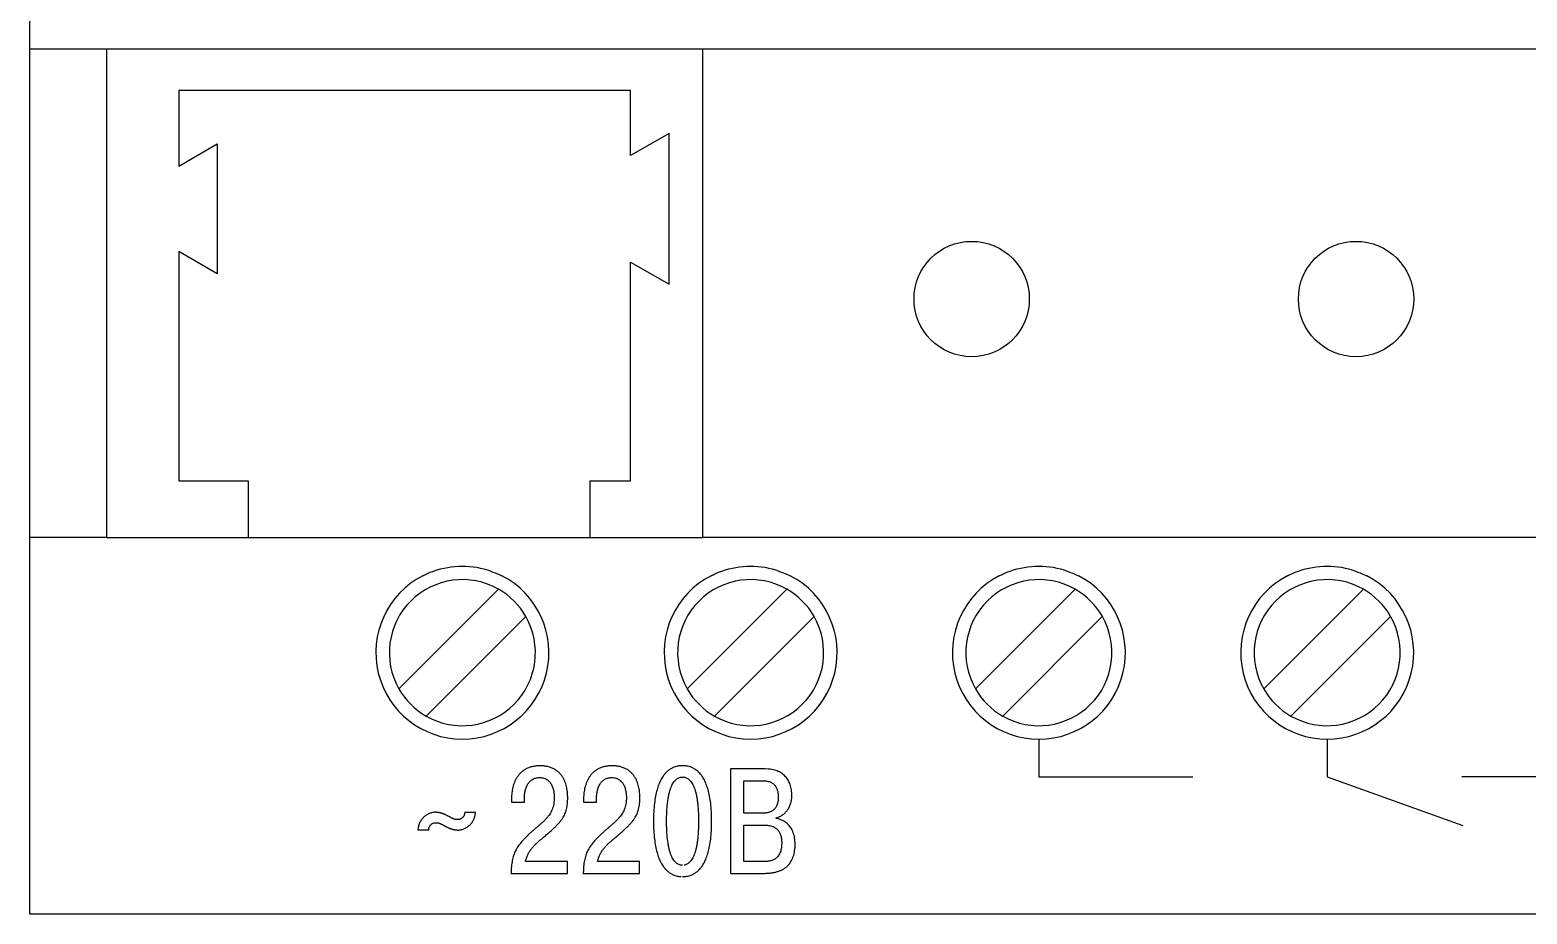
# Model space of a CAD drawing. Header units: millimetres. Extents: x 3520 to 8864, y 403 to 1747.
# Drawn here: x 5567.84 to 5606.79, y 1207 to 1230 of the extents above; entities that cross this region are included whole.
import ezdxf

# ---------------------------------------------------------------- set-up
doc = ezdxf.new("R2010")
doc.units = ezdxf.units.MM

msp = doc.modelspace()

# ---------------------------------------------------------------- linework, layer by layer
for p, q in [((5567.842, 1229.5), (5567.842, 1274.5)), ((5672.842, 1229.5), (5567.842, 1229.5)), ((5567.842, 1208), (5567.842, 1229.5)), ((5569.842, 1228.5), (5569.842, 1229.5)), ((5585.342, 1229.5), (5585.342, 1228.5)), ((5569.842, 1217.8), (5569.842, 1228.5)), ((5585.342, 1228.5), (5585.342, 1217.8)), ((5583.47, 1228.425), (5571.713, 1228.425)), ((5571.713, 1228.425), (5571.713, 1226.46)), ((5583.47, 1226.732), (5583.47, 1228.425)), ((5571.713, 1226.46), (5572.713, 1227.037)), ((5572.713, 1227.037), (5572.713, 1223.655)), ((5584.47, 1227.31), (5583.47, 1226.732)), ((5584.47, 1223.383), (5584.47, 1227.31)), ((5572.713, 1223.655), (5571.713, 1224.232)), ((5571.713, 1224.232), (5571.713, 1218.268)), ((5583.47, 1218.268), (5583.47, 1223.96)), ((5583.47, 1223.96), (5584.47, 1223.383)), ((5571.713, 1218.268), (5573.518, 1218.268)), ((5573.518, 1218.268), (5573.518, 1216.8)), ((5582.415, 1218.268), (5583.47, 1218.268)), ((5582.415, 1216.8), (5582.415, 1218.268)), ((5569.842, 1216.8), (5569.842, 1217.8)), ((5585.342, 1217.8), (5585.342, 1216.8)), ((5569.842, 1216.8), (5567.842, 1216.8)), ((5569.842, 1216.8), (5573.518, 1216.8)), ((5573.518, 1216.8), (5582.415, 1216.8)), ((5582.415, 1216.8), (5585.342, 1216.8)), ((5672.842, 1216.8), (5585.342, 1216.8)), ((5580.034, 1215.45), (5577.442, 1212.857)), ((5587.534, 1215.45), (5584.942, 1212.857)), ((5595.034, 1215.45), (5592.442, 1212.857)), ((5602.534, 1215.45), (5599.942, 1212.857)), ((5578.149, 1212.15), (5580.741, 1214.743)), ((5585.649, 1212.15), (5588.241, 1214.743)), ((5593.149, 1212.15), (5595.741, 1214.743)), ((5600.649, 1212.15), (5603.241, 1214.743)), ((5594.092, 1211.53), (5594.092, 1210.572)), ((5601.592, 1211.53), (5601.592, 1210.572)), ((5586.973, 1210.775), (5586.072, 1210.775)), ((5586.072, 1210.775), (5586.072, 1208.058)), ((5587.058, 1210.772), (5586.973, 1210.775)), ((5594.092, 1210.572), (5598.092, 1210.572)), ((5601.592, 1210.572), (5605.119, 1209.301)), ((5609.092, 1210.572), (5605.092, 1210.572)), ((5586.418, 1209.622), (5586.418, 1210.468)), ((5586.418, 1210.468), (5586.91, 1210.468)), ((5580.37, 1210.053), (5580.369, 1209.991)), ((5580.369, 1209.991), (5580.369, 1209.909)), ((5580.369, 1209.909), (5580.706, 1209.909)), ((5580.706, 1209.909), (5580.706, 1210.026)), ((5582.247, 1210.053), (5582.245, 1209.991)), ((5582.245, 1209.991), (5582.245, 1209.909)), ((5582.245, 1209.909), (5582.583, 1209.909)), ((5582.583, 1209.909), (5582.583, 1210.026)), ((5579.434, 1209.638), (5579.152, 1209.638)), ((5579.427, 1209.584), (5579.434, 1209.638)), ((5586.899, 1209.622), (5586.418, 1209.622)), ((5586.951, 1209.624), (5586.899, 1209.622)), ((5587.26, 1209.486), (5587.26, 1209.506)), ((5587.297, 1209.479), (5587.26, 1209.486)), ((5577.942, 1209.249), (5577.934, 1209.195)), ((5577.934, 1209.195), (5578.216, 1209.195)), ((5586.418, 1208.365), (5586.418, 1209.316)), ((5586.418, 1209.316), (5586.918, 1209.316)), ((5581.824, 1208.365), (5580.734, 1208.365)), ((5581.824, 1208.058), (5581.824, 1208.365)), ((5583.701, 1208.365), (5582.61, 1208.365)), ((5583.701, 1208.058), (5583.701, 1208.365)), ((5586.918, 1208.365), (5586.418, 1208.365)), ((5586.958, 1208.366), (5586.918, 1208.365)), ((5567.842, 1207), (5567.842, 1208)), ((5580.363, 1208.152), (5580.361, 1208.058)), ((5580.361, 1208.058), (5581.824, 1208.058)), ((5582.24, 1208.152), (5582.238, 1208.058)), ((5582.238, 1208.058), (5583.701, 1208.058)), ((5586.072, 1208.058), (5586.942, 1208.058)), ((5672.842, 1207), (5567.842, 1207))]:
    msp.add_line(p, q)
for centre in [(5592.342, 1223), (5602.342, 1223)]:
    msp.add_circle(centre, 1.5)
for centre, radius, start, end in [((5579.092, 1213.8), 2.25, 117.266, 62.734), ((5579.092, 1213.8), 1.9, 60.2575, 209.7425), ((5586.592, 1213.8), 2.25, 117.266, 62.734), ((5586.592, 1213.8), 1.9, 60.2575, 209.7425), ((5594.092, 1213.8), 2.25, 117.266, 62.734), ((5594.092, 1213.8), 1.9, 60.2575, 209.7425), ((5601.592, 1213.8), 2.25, 117.266, 62.734), ((5601.592, 1213.8), 1.9, 60.2575, 209.7425), ((5579.092, 1213.8), 1.9, 29.7425, 60.2575), ((5586.592, 1213.8), 1.9, 29.7425, 60.2575), ((5594.092, 1213.8), 1.9, 29.7425, 60.2575), ((5601.592, 1213.8), 1.9, 29.7425, 60.2575), ((5579.092, 1213.8), 1.9, 240.2575, 29.7425), ((5586.592, 1213.8), 1.9, 240.2575, 29.7425), ((5594.092, 1213.8), 1.9, 240.2575, 29.7425), ((5601.592, 1213.8), 1.9, 240.2575, 29.7425), ((5579.092, 1213.8), 1.9, 209.7425, 240.2575), ((5586.592, 1213.8), 1.9, 209.7425, 240.2575), ((5594.092, 1213.8), 1.9, 209.7425, 240.2575), ((5601.592, 1213.8), 1.9, 209.7425, 240.2575)]:
    msp.add_arc(centre, radius, start, end)
for points, knots in [([(5578.061, 1215.8), (5578.097, 1215.818), (5578.358, 1215.947), (5578.894, 1216.082), (5579.58, 1216.035), (5579.967, 1215.867), (5580.122, 1215.8)], [0, 0, 0, 0, 0.0570034, 0.4097928, 0.7628474, 1, 1, 1, 1]), ([(5585.561, 1215.8), (5585.597, 1215.818), (5585.858, 1215.947), (5586.394, 1216.082), (5587.08, 1216.035), (5587.467, 1215.867), (5587.622, 1215.8)], [0, 0, 0, 0, 0.057006, 0.409795, 0.762845, 1, 1, 1, 1]), ([(5593.061, 1215.8), (5593.097, 1215.818), (5593.358, 1215.947), (5593.894, 1216.082), (5594.58, 1216.035), (5594.967, 1215.867), (5595.122, 1215.8)], [0, 0, 0, 0, 0.057006, 0.409795, 0.762845, 1, 1, 1, 1]), ([(5600.561, 1215.8), (5600.597, 1215.818), (5600.858, 1215.947), (5601.394, 1216.082), (5602.08, 1216.035), (5602.467, 1215.867), (5602.622, 1215.8)], [0, 0, 0, 0, 0.057006, 0.409795, 0.762845, 1, 1, 1, 1])]:
    msp.add_open_spline(points, degree=3, knots=knots)
for points in [[(5580.734, 1208.365), (5580.744, 1208.413), (5580.758, 1208.458), (5580.774, 1208.502), (5580.793, 1208.544), (5580.814, 1208.584), (5580.836, 1208.623), (5580.862, 1208.661), (5580.888, 1208.697), (5580.917, 1208.732), (5580.948, 1208.766), (5580.979, 1208.8), (5581.013, 1208.832), (5581.047, 1208.864), (5581.083, 1208.896), (5581.119, 1208.927), (5581.157, 1208.959), (5581.253, 1209.039), (5581.339, 1209.114), (5581.418, 1209.184), (5581.488, 1209.249), (5581.551, 1209.311), (5581.606, 1209.371), (5581.654, 1209.43), (5581.695, 1209.488), (5581.73, 1209.546), (5581.759, 1209.605), (5581.783, 1209.666), (5581.802, 1209.73), (5581.816, 1209.799), (5581.825, 1209.871), (5581.83, 1209.949), (5581.832, 1210.034), (5581.831, 1210.078), (5581.829, 1210.129), (5581.823, 1210.188), (5581.814, 1210.251), (5581.801, 1210.318), (5581.782, 1210.386), (5581.756, 1210.456), (5581.724, 1210.524), (5581.684, 1210.59), (5581.635, 1210.651), (5581.577, 1210.708), (5581.508, 1210.757), (5581.428, 1210.799), (5581.335, 1210.83), (5581.229, 1210.85), (5581.11, 1210.856), (5580.999, 1210.85), (5580.899, 1210.832), (5580.81, 1210.804), (5580.731, 1210.766), (5580.661, 1210.72), (5580.601, 1210.667), (5580.549, 1210.607), (5580.505, 1210.543), (5580.469, 1210.475), (5580.439, 1210.405), (5580.415, 1210.333), (5580.397, 1210.261), (5580.384, 1210.189), (5580.375, 1210.12), (5580.37, 1210.053)], [(5582.61, 1208.365), (5582.621, 1208.413), (5582.635, 1208.458), (5582.651, 1208.502), (5582.669, 1208.544), (5582.69, 1208.584), (5582.713, 1208.623), (5582.738, 1208.661), (5582.765, 1208.697), (5582.794, 1208.732), (5582.824, 1208.766), (5582.856, 1208.8), (5582.889, 1208.832), (5582.924, 1208.864), (5582.959, 1208.896), (5582.996, 1208.927), (5583.033, 1208.959), (5583.129, 1209.039), (5583.216, 1209.114), (5583.294, 1209.184), (5583.365, 1209.249), (5583.427, 1209.311), (5583.482, 1209.371), (5583.53, 1209.43), (5583.572, 1209.488), (5583.607, 1209.546), (5583.636, 1209.605), (5583.66, 1209.666), (5583.678, 1209.73), (5583.692, 1209.799), (5583.701, 1209.871), (5583.707, 1209.949), (5583.708, 1210.034), (5583.708, 1210.078), (5583.705, 1210.129), (5583.7, 1210.188), (5583.691, 1210.251), (5583.677, 1210.318), (5583.658, 1210.386), (5583.633, 1210.456), (5583.601, 1210.524), (5583.561, 1210.59), (5583.512, 1210.651), (5583.453, 1210.708), (5583.384, 1210.757), (5583.304, 1210.799), (5583.212, 1210.83), (5583.106, 1210.85), (5582.987, 1210.856), (5582.875, 1210.85), (5582.775, 1210.832), (5582.686, 1210.804), (5582.607, 1210.766), (5582.538, 1210.72), (5582.478, 1210.667), (5582.426, 1210.607), (5582.382, 1210.543), (5582.345, 1210.475), (5582.315, 1210.405), (5582.292, 1210.333), (5582.273, 1210.261), (5582.26, 1210.189), (5582.252, 1210.12), (5582.247, 1210.053)], [(5584.82, 1207.976), (5584.86, 1207.977), (5584.907, 1207.981), (5584.96, 1207.989), (5585.017, 1208.004), (5585.079, 1208.028), (5585.142, 1208.063), (5585.206, 1208.11), (5585.269, 1208.171), (5585.33, 1208.249), (5585.387, 1208.345), (5585.439, 1208.462), (5585.485, 1208.6), (5585.523, 1208.763), (5585.552, 1208.952), (5585.571, 1209.17), (5585.577, 1209.417), (5585.571, 1209.664), (5585.552, 1209.881), (5585.523, 1210.07), (5585.485, 1210.233), (5585.439, 1210.372), (5585.387, 1210.488), (5585.33, 1210.584), (5585.269, 1210.662), (5585.206, 1210.723), (5585.142, 1210.77), (5585.079, 1210.805), (5585.017, 1210.828), (5584.96, 1210.844), (5584.907, 1210.852), (5584.86, 1210.856), (5584.82, 1210.856), (5584.781, 1210.856), (5584.735, 1210.852), (5584.682, 1210.844), (5584.624, 1210.828), (5584.563, 1210.805), (5584.499, 1210.77), (5584.435, 1210.723), (5584.372, 1210.662), (5584.312, 1210.584), (5584.254, 1210.488), (5584.202, 1210.372), (5584.156, 1210.233), (5584.118, 1210.07), (5584.089, 1209.881), (5584.07, 1209.664), (5584.064, 1209.417), (5584.07, 1209.17), (5584.089, 1208.952), (5584.118, 1208.763), (5584.156, 1208.6), (5584.202, 1208.462), (5584.254, 1208.345), (5584.312, 1208.249), (5584.372, 1208.171), (5584.435, 1208.11), (5584.499, 1208.063), (5584.563, 1208.028), (5584.624, 1208.004), (5584.682, 1207.989), (5584.735, 1207.981), (5584.781, 1207.977)], [(5587.26, 1209.506), (5587.307, 1209.52), (5587.352, 1209.539), (5587.394, 1209.561), (5587.433, 1209.587), (5587.469, 1209.616), (5587.502, 1209.647), (5587.532, 1209.682), (5587.559, 1209.719), (5587.583, 1209.759), (5587.604, 1209.801), (5587.622, 1209.845), (5587.637, 1209.89), (5587.649, 1209.937), (5587.657, 1209.985), (5587.662, 1210.034), (5587.663, 1210.084), (5587.661, 1210.159), (5587.653, 1210.231), (5587.64, 1210.299), (5587.622, 1210.364), (5587.598, 1210.425), (5587.569, 1210.482), (5587.534, 1210.534), (5587.494, 1210.582), (5587.449, 1210.626), (5587.398, 1210.664), (5587.341, 1210.697), (5587.279, 1210.724), (5587.211, 1210.746), (5587.137, 1210.762), (5587.058, 1210.772)], [(5580.706, 1210.026), (5580.708, 1210.075), (5580.712, 1210.123), (5580.719, 1210.171), (5580.729, 1210.217), (5580.742, 1210.263), (5580.758, 1210.306), (5580.777, 1210.347), (5580.799, 1210.385), (5580.825, 1210.421), (5580.853, 1210.453), (5580.886, 1210.481), (5580.921, 1210.505), (5580.96, 1210.524), (5581.003, 1210.538), (5581.049, 1210.547), (5581.098, 1210.55), (5581.16, 1210.546), (5581.215, 1210.533), (5581.264, 1210.514), (5581.306, 1210.488), (5581.342, 1210.458), (5581.373, 1210.422), (5581.4, 1210.384), (5581.421, 1210.342), (5581.439, 1210.3), (5581.453, 1210.256), (5581.464, 1210.213), (5581.472, 1210.17), (5581.477, 1210.13), (5581.48, 1210.092), (5581.482, 1210.059), (5581.482, 1210.03), (5581.479, 1209.942), (5581.468, 1209.861), (5581.451, 1209.787), (5581.428, 1209.719), (5581.399, 1209.657), (5581.365, 1209.598), (5581.326, 1209.544), (5581.282, 1209.491), (5581.233, 1209.44), (5581.181, 1209.39), (5581.126, 1209.34), (5581.067, 1209.289), (5581.005, 1209.237), (5580.941, 1209.181), (5580.875, 1209.123), (5580.807, 1209.06), (5580.753, 1209.007), (5580.703, 1208.956), (5580.656, 1208.905), (5580.612, 1208.855), (5580.572, 1208.805), (5580.536, 1208.754), (5580.503, 1208.701), (5580.474, 1208.646), (5580.448, 1208.589), (5580.425, 1208.528), (5580.406, 1208.463), (5580.39, 1208.394), (5580.378, 1208.319), (5580.369, 1208.239), (5580.363, 1208.152)], [(5582.583, 1210.026), (5582.584, 1210.075), (5582.589, 1210.123), (5582.596, 1210.171), (5582.606, 1210.217), (5582.619, 1210.263), (5582.634, 1210.306), (5582.654, 1210.347), (5582.676, 1210.385), (5582.701, 1210.421), (5582.73, 1210.453), (5582.762, 1210.481), (5582.798, 1210.505), (5582.837, 1210.524), (5582.879, 1210.538), (5582.925, 1210.547), (5582.975, 1210.55), (5583.037, 1210.546), (5583.092, 1210.533), (5583.14, 1210.514), (5583.182, 1210.488), (5583.219, 1210.458), (5583.25, 1210.422), (5583.276, 1210.384), (5583.298, 1210.342), (5583.316, 1210.3), (5583.33, 1210.256), (5583.341, 1210.213), (5583.348, 1210.17), (5583.354, 1210.13), (5583.357, 1210.092), (5583.359, 1210.059), (5583.359, 1210.03), (5583.356, 1209.942), (5583.345, 1209.861), (5583.328, 1209.787), (5583.305, 1209.719), (5583.276, 1209.657), (5583.242, 1209.598), (5583.202, 1209.544), (5583.158, 1209.491), (5583.11, 1209.44), (5583.058, 1209.39), (5583.002, 1209.34), (5582.943, 1209.289), (5582.882, 1209.237), (5582.818, 1209.181), (5582.752, 1209.123), (5582.684, 1209.06), (5582.63, 1209.007), (5582.579, 1208.956), (5582.532, 1208.905), (5582.489, 1208.855), (5582.449, 1208.805), (5582.413, 1208.754), (5582.38, 1208.701), (5582.35, 1208.646), (5582.324, 1208.589), (5582.302, 1208.528), (5582.283, 1208.463), (5582.267, 1208.394), (5582.255, 1208.319), (5582.246, 1208.239), (5582.24, 1208.152)], [(5584.82, 1208.268), (5584.783, 1208.271), (5584.746, 1208.279), (5584.709, 1208.295), (5584.672, 1208.317), (5584.637, 1208.348), (5584.602, 1208.387), (5584.57, 1208.436), (5584.539, 1208.495), (5584.51, 1208.564), (5584.485, 1208.646), (5584.462, 1208.739), (5584.442, 1208.846), (5584.427, 1208.966), (5584.415, 1209.101), (5584.408, 1209.251), (5584.405, 1209.417), (5584.408, 1209.583), (5584.415, 1209.732), (5584.427, 1209.867), (5584.442, 1209.987), (5584.462, 1210.094), (5584.485, 1210.188), (5584.51, 1210.269), (5584.539, 1210.339), (5584.57, 1210.398), (5584.602, 1210.446), (5584.637, 1210.486), (5584.672, 1210.516), (5584.709, 1210.539), (5584.746, 1210.554), (5584.783, 1210.563), (5584.82, 1210.565), (5584.858, 1210.563), (5584.895, 1210.554), (5584.932, 1210.539), (5584.969, 1210.516), (5585.005, 1210.486), (5585.039, 1210.446), (5585.072, 1210.398), (5585.102, 1210.339), (5585.131, 1210.269), (5585.157, 1210.188), (5585.179, 1210.094), (5585.199, 1209.987), (5585.215, 1209.867), (5585.226, 1209.732), (5585.233, 1209.583), (5585.236, 1209.417), (5585.233, 1209.251), (5585.226, 1209.101), (5585.215, 1208.966), (5585.199, 1208.846), (5585.179, 1208.739), (5585.157, 1208.646), (5585.131, 1208.564), (5585.102, 1208.495), (5585.072, 1208.436), (5585.039, 1208.387), (5585.005, 1208.348), (5584.969, 1208.317), (5584.932, 1208.295), (5584.895, 1208.279), (5584.858, 1208.271)], [(5586.91, 1210.468), (5586.971, 1210.466), (5587.026, 1210.458), (5587.074, 1210.445), (5587.117, 1210.428), (5587.155, 1210.408), (5587.187, 1210.384), (5587.215, 1210.357), (5587.238, 1210.327), (5587.258, 1210.295), (5587.274, 1210.261), (5587.286, 1210.226), (5587.296, 1210.19), (5587.303, 1210.154), (5587.307, 1210.117), (5587.309, 1210.081), (5587.31, 1210.045), (5587.309, 1209.996), (5587.304, 1209.949), (5587.297, 1209.905), (5587.286, 1209.865), (5587.273, 1209.827), (5587.256, 1209.792), (5587.236, 1209.761), (5587.212, 1209.732), (5587.186, 1209.707), (5587.155, 1209.685), (5587.122, 1209.666), (5587.084, 1209.65), (5587.044, 1209.638), (5586.999, 1209.629), (5586.951, 1209.624)], [(5579.152, 1209.638), (5579.151, 1209.622), (5579.148, 1209.605), (5579.144, 1209.589), (5579.138, 1209.573), (5579.131, 1209.557), (5579.122, 1209.542), (5579.113, 1209.528), (5579.101, 1209.514), (5579.089, 1209.502), (5579.075, 1209.49), (5579.059, 1209.481), (5579.043, 1209.472), (5579.024, 1209.465), (5579.005, 1209.46), (5578.984, 1209.457), (5578.962, 1209.456), (5578.943, 1209.456), (5578.925, 1209.458), (5578.908, 1209.461), (5578.891, 1209.466), (5578.875, 1209.471), (5578.858, 1209.477), (5578.842, 1209.485), (5578.825, 1209.493), (5578.807, 1209.502), (5578.789, 1209.512), (5578.769, 1209.523), (5578.747, 1209.535), (5578.725, 1209.547), (5578.7, 1209.559), (5578.673, 1209.572), (5578.643, 1209.586), (5578.629, 1209.592), (5578.614, 1209.599), (5578.599, 1209.605), (5578.584, 1209.61), (5578.569, 1209.616), (5578.554, 1209.621), (5578.539, 1209.625), (5578.523, 1209.629), (5578.507, 1209.634), (5578.491, 1209.637), (5578.475, 1209.64), (5578.458, 1209.642), (5578.441, 1209.644), (5578.424, 1209.646), (5578.407, 1209.647), (5578.389, 1209.647), (5578.352, 1209.645), (5578.314, 1209.64), (5578.277, 1209.631), (5578.239, 1209.618), (5578.202, 1209.602), (5578.166, 1209.582), (5578.132, 1209.559), (5578.099, 1209.532), (5578.068, 1209.502), (5578.039, 1209.468), (5578.013, 1209.431), (5577.989, 1209.39), (5577.97, 1209.346), (5577.954, 1209.299), (5577.942, 1209.249)], [(5578.216, 1209.195), (5578.218, 1209.211), (5578.221, 1209.228), (5578.225, 1209.244), (5578.231, 1209.26), (5578.238, 1209.276), (5578.246, 1209.291), (5578.256, 1209.305), (5578.267, 1209.319), (5578.28, 1209.331), (5578.294, 1209.343), (5578.309, 1209.353), (5578.326, 1209.361), (5578.344, 1209.368), (5578.364, 1209.373), (5578.385, 1209.376), (5578.407, 1209.377), (5578.426, 1209.377), (5578.444, 1209.375), (5578.461, 1209.372), (5578.478, 1209.367), (5578.494, 1209.362), (5578.511, 1209.356), (5578.527, 1209.348), (5578.544, 1209.34), (5578.562, 1209.331), (5578.58, 1209.321), (5578.6, 1209.31), (5578.621, 1209.298), (5578.644, 1209.286), (5578.669, 1209.274), (5578.696, 1209.261), (5578.725, 1209.247), (5578.74, 1209.241), (5578.754, 1209.234), (5578.769, 1209.229), (5578.784, 1209.223), (5578.799, 1209.217), (5578.815, 1209.212), (5578.83, 1209.208), (5578.846, 1209.203), (5578.862, 1209.2), (5578.878, 1209.196), (5578.894, 1209.193), (5578.911, 1209.191), (5578.928, 1209.189), (5578.945, 1209.187), (5578.962, 1209.186), (5578.98, 1209.186), (5579.017, 1209.188), (5579.054, 1209.193), (5579.092, 1209.202), (5579.129, 1209.215), (5579.166, 1209.231), (5579.202, 1209.251), (5579.237, 1209.274), (5579.27, 1209.301), (5579.301, 1209.332), (5579.33, 1209.365), (5579.356, 1209.402), (5579.379, 1209.443), (5579.399, 1209.487), (5579.415, 1209.534), (5579.427, 1209.584)], [(5586.942, 1208.058), (5587.043, 1208.062), (5587.137, 1208.071), (5587.224, 1208.087), (5587.303, 1208.109), (5587.377, 1208.137), (5587.443, 1208.171), (5587.502, 1208.211), (5587.555, 1208.256), (5587.601, 1208.308), (5587.641, 1208.364), (5587.674, 1208.427), (5587.701, 1208.494), (5587.722, 1208.567), (5587.737, 1208.645), (5587.746, 1208.728), (5587.749, 1208.815), (5587.745, 1208.902), (5587.736, 1208.982), (5587.72, 1209.054), (5587.7, 1209.12), (5587.675, 1209.179), (5587.645, 1209.232), (5587.613, 1209.279), (5587.577, 1209.32), (5587.539, 1209.356), (5587.5, 1209.387), (5587.459, 1209.413), (5587.418, 1209.435), (5587.377, 1209.453), (5587.337, 1209.468), (5587.297, 1209.479)], [(5586.918, 1209.316), (5586.978, 1209.314), (5587.034, 1209.309), (5587.085, 1209.301), (5587.133, 1209.289), (5587.176, 1209.274), (5587.216, 1209.255), (5587.251, 1209.233), (5587.283, 1209.206), (5587.31, 1209.176), (5587.334, 1209.142), (5587.354, 1209.103), (5587.371, 1209.06), (5587.383, 1209.014), (5587.392, 1208.962), (5587.398, 1208.907), (5587.399, 1208.846), (5587.396, 1208.769), (5587.387, 1208.7), (5587.373, 1208.639), (5587.353, 1208.586), (5587.329, 1208.541), (5587.302, 1208.501), (5587.27, 1208.469), (5587.236, 1208.441), (5587.2, 1208.419), (5587.161, 1208.402), (5587.121, 1208.388), (5587.08, 1208.379), (5587.039, 1208.372), (5586.998, 1208.368), (5586.958, 1208.366)]]:
    msp.add_spline(points, degree=3)

doc.saveas('drawing.dxf')
